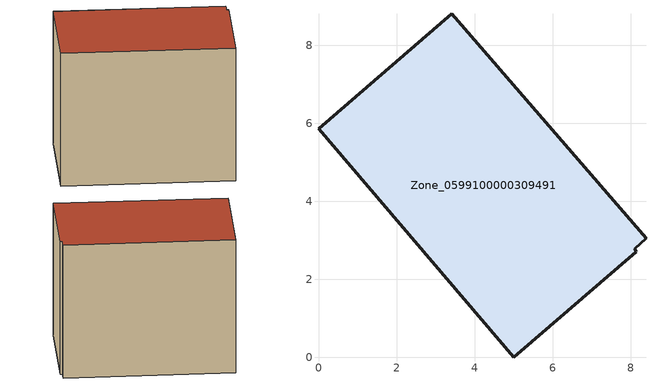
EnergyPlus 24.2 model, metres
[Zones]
Zone_0599100000309491
 floor ground (C_G): 0,5.86 3.42,8.8 8.4,3.04 8.1,2.78 8.15,2.71 5.01,0 z0
 wall outside (C_F): 3.42,8.8 0,5.86 5.01,0 8.15,2.71 8.1,2.78 8.4,3.04 3.42,8.8 z0:6.4
 roof outside (C_R): 5.01,0 8.15,2.71 8.1,2.78 8.4,3.04 3.42,8.8 0,5.86 z6.4
[BUILDING]
Pand.0599100000309491: North Axis=0; Terrain=City; Loads Convergence Tolerance Value=0.04; Temperature Convergence Tolerance Value=0.4; Solar Distribution=FullExterior; Maximum Number of Warmup Days=25; Minimum Number of Warmup Days=1
[Site:Location]
Rotterdam.The.Hague.AP_ZH_NLD Design_Conditions: Latitude=51.96; Longitude=4.45; Time Zone=1; Elevation=-4.5
[SITE:GROUNDTEMPERATURE:BUILDINGSURFACE]
18, 18, 18, 18, 18, 18, 18, 18, 18, 18, 18, 18
[MATERIAL] Thermal Absorptance=0.9; Solar Absorptance=0.7; Visible Absorptance=0.7
Name | Roughness | Thickness | Conductivity | Density | Specific Heat
G.TI.1946 | MediumSmooth | 0.15 | 1 | 540 | 1210
F.TI.1946 | Rough | 0.3 | 0.857143 | 1920 | 840
R.TI.1946 | MediumRough | 0.2 | 0.1 | 1500 | 1000
[CONSTRUCTION]
C_G: G.TI.1946
C_F: F.TI.1946
C_R: R.TI.1946
[ZONE]
Zone_0599100000309491: Type=1; Multiplier=1; Ceiling Height=Autocalculate; Volume=Autocalculate; Floor Area=autocalculate; Part of Total Floor Area=Yes
[ZONEINFILTRATION:DESIGNFLOWRATE]
Infil_Zone_0599100000309491: Zone or ZoneList or Space or SpaceList=Zone_0599100000309491; Schedule=AlwaysOn; Design Flow Rate Calculation Method=Flow/Area; Flow Rate per Floor Area=0.003; Constant Term Coefficient=1; Temperature Term Coefficient=0; Velocity Term Coefficient=0; Velocity Squared Term Coefficient=0
[HVACTEMPLATE:ZONE:IDEALLOADSAIRSYSTEM]
Zone_0599100000309491: Maximum Heating Supply Air Temperature=50; Minimum Cooling Supply Air Temperature=13; Maximum Heating Supply Air Humidity Ratio=0.0156; Minimum Cooling Supply Air Humidity Ratio=0.0077; Heating Limit=NoLimit; Cooling Limit=NoLimit; Dehumidification Control Type=ConstantSensibleHeatRatio; Cooling Sensible Heat Ratio=0.7; Dehumidification Setpoint=60; Humidification Control Type=None; Humidification Setpoint=30; Outdoor Air Method=None; Outdoor Air Flow Rate per Person=0.00944; Outdoor Air Flow Rate per Zone Floor Area=0; Outdoor Air Flow Rate per Zone=0; Demand Controlled Ventilation Type=None; Outdoor Air Economizer Type=NoEconomizer; Heat Recovery Type=None; Sensible Heat Recovery Effectiveness=0.7; Latent Heat Recovery Effectiveness=0.65
[ZONECONTROL:THERMOSTAT]
ThermostatControl_Zone_0599100000309491: Zone or ZoneList=Zone_0599100000309491; Control Type Schedule=DualSetpointControlType; Control 1=Thermostat_Zone_0599100000309491; Temperature Difference Between Cutout And Setpoint=0
[THERMOSTATSETPOINT:DUALSETPOINT]
Thermostat_Zone_0599100000309491: Heating Setpoint Temperature Schedule=HeatingSetpoint_Zone_0599100000309491; Cooling Setpoint Temperature Schedule=CoolingSetpoint_Zone_0599100000309491
[SCHEDULE:COMPACT]
HeatingSetpoint_Zone_0599100000309491: Through: 12/31, For: AllDays, Until: 24:00, 21
CoolingSetpoint_Zone_0599100000309491: Through: 12/31, For: AllDays, Until: 24:00, 24
DualSetpointControlType: Through: 12/31, For: AllDays, Until: 24:00, 4
AlwaysOn: Through: 12/31, For: AllDays, Until: 24:00, 1
